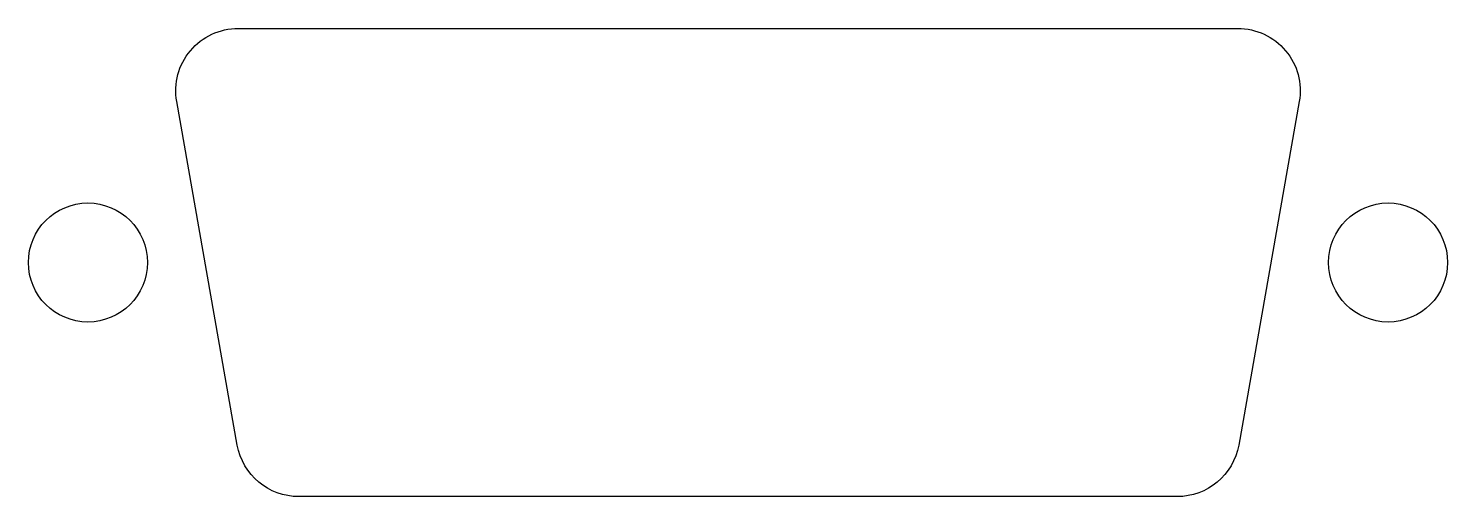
# Model space of a CAD drawing. Header units: millimetres. Extents: x -18.2 to 18.2, y 10 to 22.
import ezdxf

# ---------------------------------------------------------------- set-up
doc = ezdxf.new("R2010")
doc.units = ezdxf.units.MM
doc.layers.get('0').update_dxf_attribs({"linetype": 'CONTINUOUS'})

msp = doc.modelspace()

# ---------------------------------------------------------------- linework, layer by layer
msp.add_lwpolyline([(-12.8, 22), (12.8, 22, -0.466308), (14.376, 20.122), (12.824, 11.322, -0.36397), (11.248, 10), (-11.248, 10, -0.36397), (-12.824, 11.322), (-14.376, 20.122, -0.466308)], format="xyb", close=True)
for centre in [(-16.65, 16), (16.65, 16)]:
    msp.add_circle(centre, 1.525)

doc.saveas('drawing.dxf')
